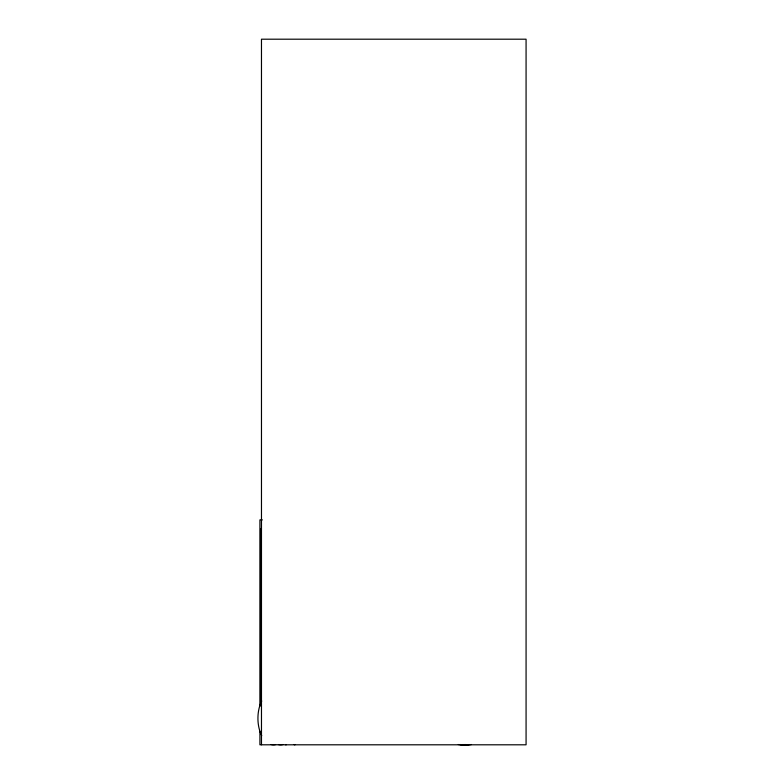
<?xml version="1.0" encoding="UTF-8"?>
<svg xmlns="http://www.w3.org/2000/svg" width="784" height="784" viewBox="0 0 784 784"><rect width="100%" height="100%" fill="white"/><g stroke="black" fill="none" stroke-linecap="round" stroke-linejoin="round"><path stroke-width="1.18" d="M262.366 519.89L259.916 519.89L259.916 705.688M261.474 744.8L261.474 39.2L526.074 39.2L526.074 744.8L259.916 744.8L259.916 731.354M260.572 528.71L260.572 705.855M464.804 744.535A26.46 22.765 -90 0 1 458.326 744.535M469.302 744.535A26.46 22.765 -90 0 1 462.825 744.535M466.078 744.535A26.46 20.982 -90 0 1 460.1 744.535M471.449 744.535A26.46 20.982 -90 0 1 465.471 744.535M286.405 744.535A26.46 3.45 -90 0 1 285.425 744.535M295.147 744.535A26.46 3.45 -90 0 1 294.167 744.535M275.645 744.535A26.46 15.513 -90 0 1 271.235 744.535M261.719 735.666A26.46 15.513 -90 0 1 261.719 701.014M282.789 744.535A26.46 15.513 -90 0 1 278.379 744.535"/></g></svg>
